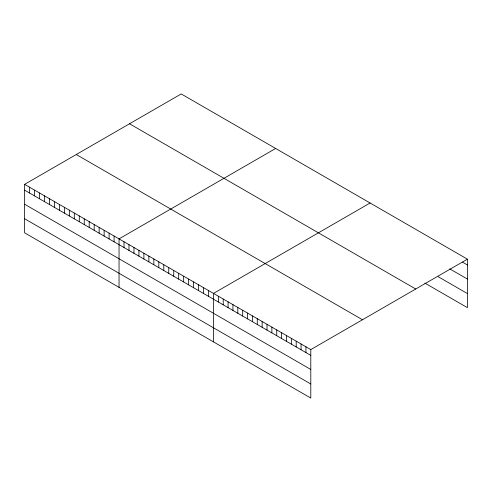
<?xml version="1.0" encoding="UTF-8"?>
<svg xmlns="http://www.w3.org/2000/svg" width="492" height="492" viewBox="0 0 492 492"><rect width="100%" height="100%" fill="white"/><g stroke="black" fill="none" stroke-linecap="round" stroke-linejoin="round"><path stroke-width="0.74" d="M24.6 184.352L310.796 349.591L310.796 398.059L24.6 232.827L24.6 184.352L181.204 93.941L467.4 259.173L467.4 307.648L424.83 283.066M275.649 148.467L119.046 238.884L119.046 287.353M370.095 202.993L213.491 293.41L213.491 341.878M310.796 349.591L467.4 259.173M462.535 262.162L467.4 264.973M449.762 268.872L467.4 279.05M438.206 276.707L467.4 293.564M129.525 123.775L415.722 289.013M76.278 154.519L362.475 319.751M24.6 190.152L310.796 355.384M24.6 204.235L310.796 369.467M24.6 218.743L310.796 383.975M305.932 346.78L305.932 352.573M301.067 343.969L301.067 349.769M296.202 341.165L296.202 346.958M291.338 338.355L291.338 344.148M286.473 335.544L286.473 341.337M281.602 332.733L281.602 338.533M276.738 329.929L276.738 335.722M271.873 327.118L271.873 332.912M267.008 324.308L267.008 330.101M262.144 321.497L262.144 327.297M257.279 318.693L257.279 324.486M252.414 315.882L252.414 321.676M247.55 313.072L247.55 318.865M242.685 310.261L242.685 316.061M237.814 307.457L237.814 313.25M232.95 304.646L232.95 310.44M228.085 301.836L228.085 307.629M223.22 299.025L223.22 304.825M218.356 296.221L218.356 302.014M208.522 290.538L208.522 296.332M203.547 287.672L203.547 293.466M198.577 284.8L198.577 290.594M193.608 281.928L193.608 287.728M188.639 279.062L188.639 284.856M183.664 276.19L183.664 281.984M178.694 273.318L178.694 279.118M173.725 270.452L173.725 276.246M168.756 267.58L168.756 273.374M163.781 264.708L163.781 270.508M158.811 261.842L158.811 267.636M153.842 258.97L153.842 264.764M148.867 256.098L148.867 261.898M143.898 253.232L143.898 259.026M138.929 250.36L138.929 256.154M133.959 247.494L133.959 253.288M128.984 244.622L128.984 250.416M124.015 241.75L124.015 247.55M114.076 236.012L114.076 241.806M109.101 233.14L109.101 238.94M104.132 230.274L104.132 236.068M99.163 227.402L99.163 233.196M94.193 224.53L94.193 230.33M89.218 221.664L89.218 227.458M84.249 218.792L84.249 224.586M79.28 215.92L79.28 221.72M74.31 213.054L74.31 218.848M69.335 210.182L69.335 215.976M64.366 207.317L64.366 213.11M59.397 204.444L59.397 210.238M54.428 201.572L54.428 207.372M49.452 198.707L49.452 204.5M44.483 195.834L44.483 201.628M39.514 192.962L39.514 198.762M34.545 190.097L34.545 195.89M29.569 187.224L29.569 193.018"/></g></svg>
